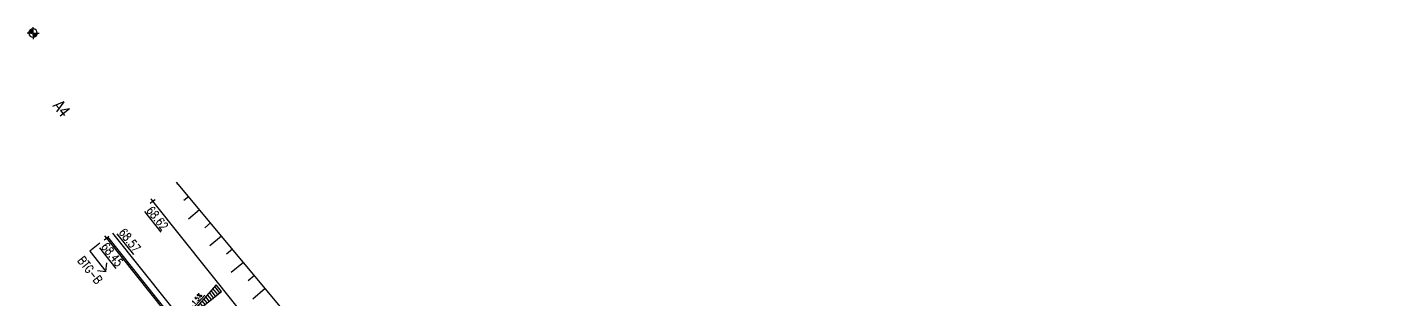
# Model space of a CAD drawing. Header units: metres. Extents: x 148130 to 148867, y 6395392 to 6395652.
# Drawn here: x 148134.1 to 148213.3, y 6395545.8 to 6395561.8 of the extents above; entities that cross this region are included whole.
import ezdxf
from ezdxf.enums import TextEntityAlignment as Align

# ---------------------------------------------------------------- set-up
doc = ezdxf.new("R2010")
doc.units = ezdxf.units.M
for name, color, linetype in [('M-BELYSNINGSSTOLPE', 1, 'Continuous'), ('M-DETALJ', 3, 'Continuous'), ('M-KANTSTÖD', 1, 'Continuous'), ('M-MÅTTSÄTTNING', 1, 'Continuous'), ('M-PLUSHÖJD-XXX', 1, 'Continuous'), ('M-SLÄNT', 4, 'Continuous'), ('M-STOMLINJE', 3, 'Continuous'), ('M-YTLITTERA', 3, 'Continuous')]:
    doc.layers.add(name, color=color, linetype=linetype)
doc.styles.add('SIMPLEX8', font='simplex.shx', dxfattribs={"width": 0.8})
pattern_1 = [(224.9999999982, (26965.2474268, 71504.0631581), (0.00157154482114, -0.00157154482124), [])]

# ---------------------------------------------------------------- blocks, each defined once
blk = doc.blocks.new('PLUSHÖJD')
at = {"color": 0, "ltscale": 0.3}
for p, q in [((-0.175, 0), (0, 0)), ((0, 0), (0, 0.175)), ((0, -0.175), (0, 0)), ((0, 0), (0.175, 0))]:
    blk.add_line(p, q, dxfattribs=at)
at = {"color": 0, "style": 'SIMPLEX8', "width": 0.8}
blk.add_attdef('NIVÅ', (0.302, -0.244), '', height=0.5, dxfattribs=at)
blk = doc.blocks.new('ks')
at = {"color": 1, "flags": 128}
for points in [[(1.146, 1.104), (1.5, 0.75), (1.146, 0.396)], [(0, 0), (0, 0.75), (1.5, 0.75)]]:
    blk.add_lwpolyline(points, dxfattribs=at)
at = {"color": 0, "style": 'SIMPLEX8', "width": 0.8}
blk.add_attdef('TYP', (0, 1.25), '', height=0.5, dxfattribs=at)
blk = doc.blocks.new('*U18')
at = {"layer": 'M-DETALJ', "color": 1}
for q in [(-0.199, 0.11), (0.261, 0.05)]:
    blk.add_line((-0.261, 0.05), q, dxfattribs=at)
at = {"layer": 'M-DETALJ', "color": 1, "style": 'SIMPLEX8', "width": 0.8}
blk.add_text('%', height=0.125, dxfattribs=at).set_placement((0.094, 0.098))
blk.add_attdef('LUT', text='', height=0.125, dxfattribs=at).set_placement((-0.035, 0.05), align=Align.BOTTOM_CENTER)
blk = doc.blocks.new('tvär_V')
at = {"layer": 'M-MÅTTSÄTTNING'}
h = blk.add_hatch(dxfattribs=at)
h.set_pattern_fill('LINE', color=256, scale=0.05, angle=90)
h.set_pattern_definition([(90, (-148314.58699, -6395528.6586), (-0.15875, 1e-17), [])])
h.paths.add_polyline_path([(1.394, 0.5), (1.394, 0), (-1.394, 0)])
at = {"layer": 'M-MÅTTSÄTTNING', "flags": 128}
blk.add_lwpolyline([(-1.394, 0), (1.394, 0), (1.394, 0.5)], close=True, dxfattribs=at)
at = {"layer": 'M-MÅTTSÄTTNING', "xscale": 2, "yscale": 2, "zscale": 2, "rotation": 10.16398870171498}
blk.add_blockref('*U18', (0, 0.25), dxfattribs=at).add_auto_attribs({'LUT': '1.5'})
blk = doc.blocks.new('belysningsstolpe')
at = {"layer": 'M-BELYSNINGSSTOLPE'}
h = blk.add_hatch(dxfattribs=at)
h.set_pattern_fill('ANSI31', color=256, scale=0.0007, angle=180, style=0)
h.set_pattern_definition(pattern_1)
edge = h.paths.add_edge_path()
edge.add_line((0, 0), (0, 0.245))
edge.add_arc((0, 0), 0.245, 90, 180)
edge.add_line((-0.245, 0), (0, 0))
h = blk.add_hatch(dxfattribs=at)
h.set_pattern_fill('ANSI31', color=256, scale=0.0007, angle=180, style=0)
h.set_pattern_definition(pattern_1)
edge = h.paths.add_edge_path()
edge.add_arc((0, 0), 0.245, 270, 360)
edge.add_line((0.245, 0), (0, 0))
edge.add_line((0, 0), (0, -0.245))
for p, q in [((-0.245, 0), (-0.35, 0)), ((0, 0), (-0.245, 0)), ((0, 0.245), (0, 0.353)), ((0, 0), (0, 0.245)), ((0, 0), (0.245, 0)), ((0, 0), (0, -0.245)), ((0, -0.242), (0, -0.347)), ((0.245, 0), (0.35, 0))]:
    blk.add_line(p, q, dxfattribs=at)
for start, end in [(90, 180), (180, 270), (360, 90), (270, 360)]:
    blk.add_arc((0, 0), 0.245, start, end, dxfattribs=at)

msp = doc.modelspace()

# ---------------------------------------------------------------- linework, layer by layer
at = {"layer": 'M-KANTSTÖD'}
msp.add_line((148156.816, 6395526.911), (148138.808, 6395549.489), dxfattribs=at)
at = {"layer": 'M-SLÄNT'}
for p, q in [((148142.885, 6395552.613), (148142.835, 6395552.571)), ((148143.525, 6395551.845), (148143.248, 6395551.613)), ((148144.166, 6395551.077), (148143.516, 6395550.535)), ((148144.806, 6395550.309), (148144.473, 6395550.03)), ((148145.447, 6395549.541), (148144.762, 6395548.969)), ((148146.087, 6395548.773), (148145.736, 6395548.48)), ((148146.727, 6395548.004), (148146.007, 6395547.404)), ((148147.368, 6395547.236), (148147.001, 6395546.931)), ((148148.008, 6395546.468), (148147.273, 6395545.855))]:
    msp.add_line(p, q, dxfattribs=at)
at = {"layer": 'M-SLÄNT', "flags": 128}
msp.add_lwpolyline([(148213.256, 6395484.583), (148208.635, 6395485.749), (148206.2, 6395487.234), (148203.11, 6395488.656), (148199.07, 6395492.507), (148176.901, 6395520.303, 0.121877), (148169.365, 6395526.092), (148162.492, 6395529.099), (148142.821, 6395552.689)], format="xyb", dxfattribs=at)
at = {"layer": 'M-STOMLINJE'}
msp.add_line((148138.73, 6395549.427), (148156.737, 6395526.848), dxfattribs=at)
at = {"layer": 'M-STOMLINJE', "flags": 128}
for points in [[(148141.427, 6395551.578), (148157.744, 6395531.119, 0.121877), (148163.459, 6395526.73), (148168.65, 6395524.458, -0.121877), (148175.508, 6395519.191), (148197.676, 6395491.396)], [(148139.082, 6395549.707), (148155.399, 6395529.249, 0.006892), (148155.714, 6395528.865, 0.006892)]]:
    msp.add_lwpolyline(points, format="xyb", dxfattribs=at)

# ---------------------------------------------------------------- block references
at = {"layer": 'M-BELYSNINGSSTOLPE', "lineweight": -3}
msp.add_blockref('belysningsstolpe', (148134.439, 6395561.409), dxfattribs=at)
at = {"layer": 'M-MÅTTSÄTTNING', "rotation": 38.57438610371617}
msp.add_blockref('tvär_V', (148144.359, 6395545.43), dxfattribs=at)
at = {"layer": 'M-PLUSHÖJD-XXX'}
ref = msp.add_blockref('PLUSHÖJD', (148141.427, 6395551.578), dxfattribs=dict(at, rotation=308.5743861036954))
ref.add_attrib('NIVÅ', '%%u68.62', (148141.028, 6395551.034), dxfattribs={"layer": '0', "height": 0.5, "rotation": 308.57439, "style": 'SIMPLEX8', "width": 0.8})
ref = msp.add_blockref('PLUSHÖJD', (148138.73, 6395549.427), dxfattribs=dict(at, rotation=308.5743861036954))
ref.add_attrib('NIVÅ', '%%u68.45', (148138.392, 6395548.914), dxfattribs={"layer": '0', "height": 0.5, "rotation": 308.57439, "style": 'SIMPLEX8', "width": 0.8})
ref = msp.add_blockref('PLUSHÖJD', (148138.73, 6395549.427), dxfattribs=dict(at, rotation=308.5743861036954))
ref.add_attrib('NIVÅ', '%%u68.57', (148139.414, 6395549.743), dxfattribs={"layer": '0', "height": 0.5, "rotation": 308.57439, "style": 'SIMPLEX8', "width": 0.8})
at = {"layer": 'M-YTLITTERA'}
ref = msp.add_blockref('ks', (148138.344, 6395549.119), dxfattribs=dict(at, yscale=-1, rotation=308.5743860997442))
ref.add_attrib('TYP', 'BTG-B', (148137.015, 6395548.1), dxfattribs={"color": 1, "height": 0.5, "rotation": 308.57439, "style": 'SIMPLEX8', "width": 0.8})

# ---------------------------------------------------------------- texts
at = {"layer": 'M-YTLITTERA', "color": 3, "style": 'SIMPLEX8', "width": 0.8}
msp.add_text('A4', height=0.7, rotation=308.57439, dxfattribs=at).set_placement((148135.554, 6395557.131))

doc.saveas('drawing.dxf')
